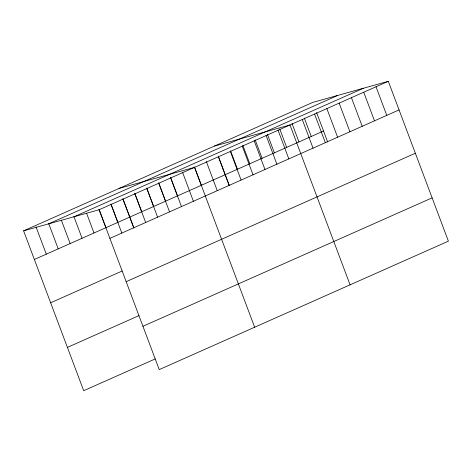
<?xml version="1.0" encoding="UTF-8"?>
<svg xmlns="http://www.w3.org/2000/svg" width="472" height="472" viewBox="0 0 472 472"><rect width="100%" height="100%" fill="white"/><g stroke="black" fill="none" stroke-linecap="round" stroke-linejoin="round"><path stroke-width="0.71" d="M23.6 230.837L312.777 102.395L388.308 81.296L448.4 241.162L159.223 369.606L99.132 209.739L23.6 230.837L83.691 390.704L155.264 358.915M48.527 223.875L337.704 95.432M74.204 216.701L363.381 88.258M99.132 209.739L388.308 81.296M34.362 259.464L323.538 131.021M109.893 238.366L399.07 109.923M50.64 302.776L122.213 270.987M126.171 281.672L415.348 153.229M67.413 347.398L138.98 315.609M142.945 326.294L432.122 197.851M214.459 146.066L289.991 124.962L350.082 284.834M119.027 188.452L194.558 167.353L254.65 327.22M376.019 86.754L386.78 115.38M363.729 92.211L374.491 120.838M351.439 97.669L362.201 126.295M339.15 103.132L349.911 131.759M326.86 108.59L337.622 137.216M316.623 112.619L327.674 142.019M314.57 114.047L325.332 142.674M304.334 118.077L311.249 136.479M302.281 119.505L313.036 148.131M292.038 123.534L298.959 141.936M279.748 128.992L286.669 147.4M278.061 130.26L288.823 158.893M267.459 134.455L274.38 152.857M266.131 135.564L276.893 164.191M255.169 139.913L262.09 158.315M254.202 140.862L264.963 169.489M242.879 145.37L249.8 163.772M242.272 146.161L253.033 174.787M230.59 150.828L237.51 169.236M230.348 151.459L241.103 180.086M218.3 156.291L229.351 185.691M218.418 156.757L229.18 185.384M206.37 161.589L217.25 190.682M194.44 166.887L201.361 185.29M182.517 172.186L193.39 201.278M170.587 177.484L177.501 195.886M170.705 177.95L181.46 206.577M158.657 182.782L165.578 201.184M158.775 183.248L169.537 211.875M146.727 188.08L153.648 206.482M146.845 188.546L157.607 217.173M134.803 193.378L141.718 211.78M134.915 193.845L145.677 222.471M122.873 198.677L133.924 228.076M122.985 199.143L133.747 227.769M110.944 203.975L117.858 222.377M111.062 204.441L121.817 233.068M99.014 209.273L105.934 227.675M86.571 213.208L94.005 232.973M73.874 216.459L82.075 238.272M61.437 220.394L70.145 243.57M48.74 223.645L58.215 248.868M36.043 226.902L46.291 254.166"/></g></svg>
